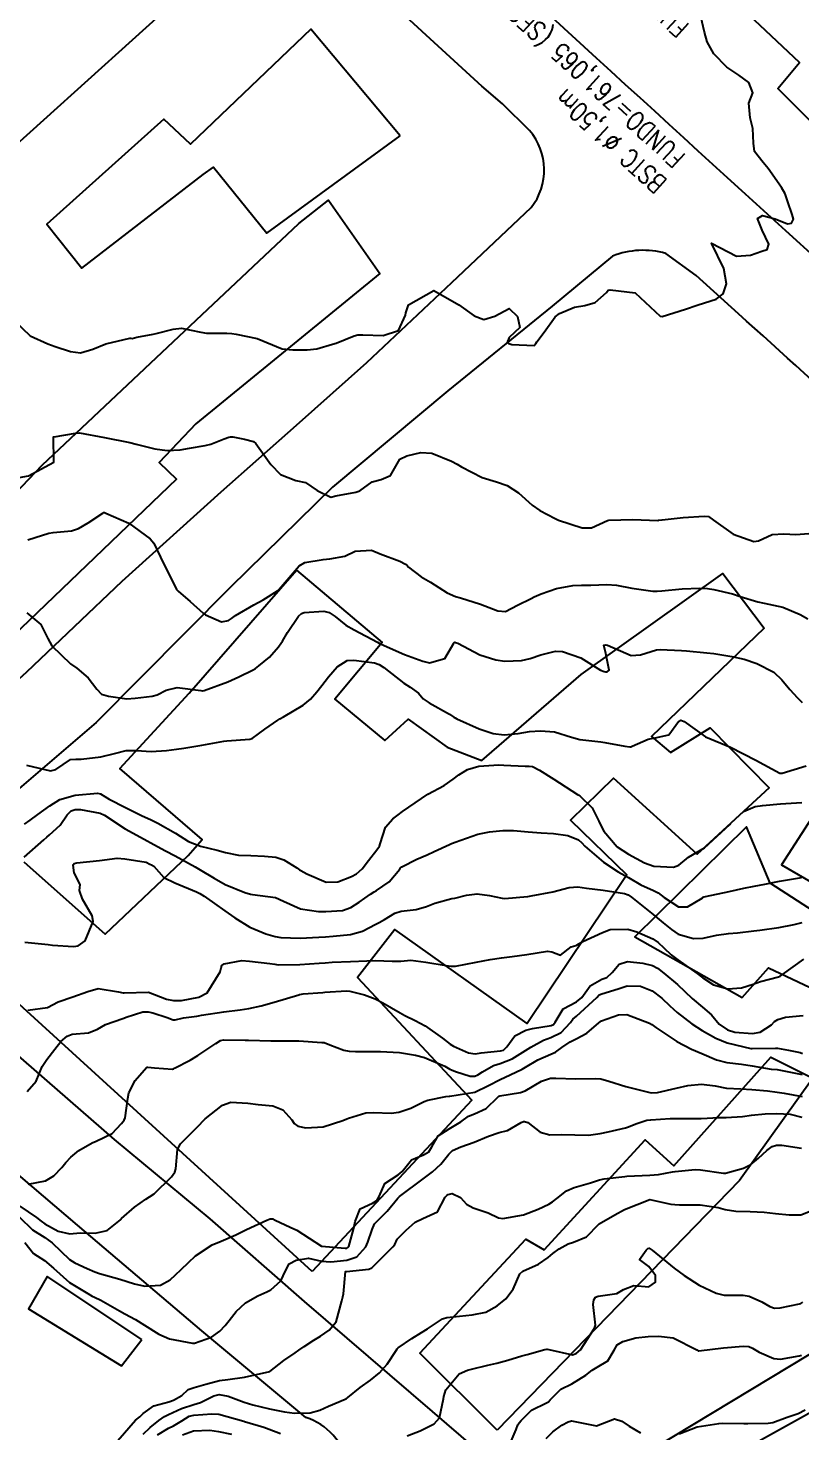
# Model space of a CAD drawing. Header units: metres. Extents: x 307586 to 320046, y 7427249 to 7434250.
# Drawn here: x 318778.6 to 318840, y 7429767.6 to 7429879.1 of the extents above; entities that cross this region are included whole.
import ezdxf

# ---------------------------------------------------------------- set-up
doc = ezdxf.new("R2010")
doc.units = ezdxf.units.M
doc.header["$MEASUREMENT"] = 0
for name, color, linetype in [('Curvas de Nivel 1m', 11, 'Continuous'), ('Curvas de Nivel 5m', 15, 'Continuous'), ('Divisa', 42, 'FENCELINE2'), ('Edificações', 30, 'Continuous'), ('TEXTO', 45, 'Continuous'), ('Vias Primárias', 230, 'Continuous')]:
    doc.layers.add(name, color=color, linetype=linetype)
doc.styles.add('ROMANS', font='romans', dxfattribs={"height": 0.2})
doc.linetypes.add('FENCELINE2', pattern='A,0.25,-0.1,[132,ltypeshp.shx,S=0.1,R=0,X=-0.1,Y=0],-0.1,1', length=1.45)

msp = doc.modelspace()

# ---------------------------------------------------------------- linework, layer by layer
at = {"layer": 'Curvas de Nivel 1m', "flags": 128}
for points, elevation in [([(318776.8, 7429856.52), (318778.77, 7429854.63), (318780.16, 7429854), (318780.76, 7429853.78), (318781.96, 7429853.39), (318782.76, 7429853.27), (318783.75, 7429853.58), (318784.77, 7429854), (318786.68, 7429854.44), (318786.77, 7429854.44), (318786.87, 7429854.43), (318787.23, 7429854.53), (318788.53, 7429854.76), (318788.78, 7429854.81), (318790.11, 7429855.17), (318790.78, 7429855.25), (318792.32, 7429854.93), (318792.78, 7429854.84), (318794.39, 7429854.83), (318794.78, 7429854.82), (318795.11, 7429854.77), (318796.78, 7429854.41), (318798.77, 7429853.6), (318799.63, 7429853.52), (318800.77, 7429853.51), (318801.52, 7429853.6), (318802.78, 7429853.96), (318803.07, 7429854.04), (318803.79, 7429854.33), (318804.48, 7429854.63), (318804.79, 7429854.7), (318805.18, 7429854.71), (318806.79, 7429854.65), (318808.01, 7429855.06), (318808.57, 7429856.27), (318808.6, 7429856.47), (318808.81, 7429857.08), (318810.82, 7429858.24), (318812.81, 7429857.08), (318814.02, 7429856.21), (318814.8, 7429855.93), (318815.65, 7429856.19), (318816.81, 7429856.8), (318817.47, 7429856.16), (318817.66, 7429855.3), (318816.79, 7429854.51), (318816.67, 7429854.17), (318816.78, 7429854.03), (318817.02, 7429853.93), (318818.78, 7429853.86), (318818.92, 7429854.01), (318819, 7429854.15), (318819.58, 7429854.93), (318820.46, 7429856.13), (318820.81, 7429856.4), (318822, 7429856.92), (318822.81, 7429857.04), (318823.64, 7429857.27), (318824.54, 7429858.08), (318824.66, 7429858.25), (318824.83, 7429858.28), (318826.82, 7429858.05), (318828.8, 7429856.2), (318828.94, 7429856.17), (318830.81, 7429856.75), (318831.74, 7429857.07), (318832.82, 7429857.4), (318833.25, 7429857.54), (318833.8, 7429857.97), (318834.05, 7429858.76), (318833.85, 7429859.97), (318832.87, 7429861.98), (318834.86, 7429860.96), (318835.97, 7429861.05), (318836.87, 7429861.35), (318837.29, 7429861.5), (318837.41, 7429861.92), (318836.89, 7429863.03), (318836.53, 7429863.94), (318836.91, 7429864.18), (318837.92, 7429863.92), (318838.9, 7429863.53), (318839.23, 7429863.57), (318839.39, 7429863.9), (318839.27, 7429864.27), (318838.92, 7429865.28), (318838.72, 7429865.91), (318838.43, 7429866.42), (318837.37, 7429867.93), (318836.96, 7429868.41), (318836.29, 7429869.27), (318836.21, 7429869.94), (318836.15, 7429871.11), (318835.93, 7429871.95), (318835.84, 7429873.11), (318836.14, 7429873.94), (318835.84, 7429874.76), (318835.04, 7429875.33), (318834.09, 7429875.97), (318833.05, 7429877.03), (318832.52, 7429877.99), (318832.31, 7429878.76), (318832.02, 7429879.99)], 766), ([(318777.88, 7429843.39), (318778.64, 7429843.5), (318780.65, 7429844.6), (318780.63, 7429846.6), (318780.68, 7429846.62), (318782.37, 7429846.9), (318782.69, 7429846.93), (318784.68, 7429846.56), (318786.68, 7429846.15), (318787.17, 7429846.03), (318788.67, 7429845.65), (318789.64, 7429845.52), (318790.67, 7429845.59), (318791.43, 7429845.71), (318792.67, 7429845.91), (318793.1, 7429846.03), (318794.17, 7429846.45), (318794.55, 7429846.57), (318794.68, 7429846.6), (318794.87, 7429846.62), (318795.78, 7429846.42), (318796.49, 7429846.23), (318796.68, 7429846.08), (318797.87, 7429844.4), (318798.65, 7429843.63), (318799.87, 7429843.15), (318800.64, 7429842.99), (318801.55, 7429842.35), (318802.63, 7429841.83), (318803.04, 7429841.93), (318804.63, 7429842.22), (318804.95, 7429842.32), (318805.91, 7429843.03), (318806.65, 7429843.23), (318807.39, 7429843.55), (318807.81, 7429844.28), (318808.11, 7429844.83), (318808.67, 7429845.11), (318809.78, 7429845.36), (318810.67, 7429845.3), (318812.22, 7429844.67), (318812.67, 7429844.44), (318813.02, 7429844.22), (318814.65, 7429843.37), (318815.8, 7429843.03), (318816.64, 7429842.74), (318817.53, 7429842.16), (318818.62, 7429841.19), (318819.24, 7429840.76), (318820.45, 7429840.12), (318820.61, 7429840.05), (318820.73, 7429840), (318822.6, 7429839.39), (318823.33, 7429839.37), (318824.61, 7429839.96), (318824.71, 7429839.98), (318826.61, 7429840.05), (318828.61, 7429839.97), (318828.66, 7429839.98), (318828.94, 7429840.03), (318830.61, 7429840.2), (318832.29, 7429840.31), (318832.62, 7429840.27), (318833.04, 7429839.98), (318834.6, 7429838.88), (318836.22, 7429838.3), (318836.59, 7429838.35), (318837.68, 7429838.84), (318838.6, 7429838.91), (318839.56, 7429838.86), (318840.6, 7429838.94)], 767), ([(318778.58, 7429838.43), (318779.16, 7429838.62), (318780.24, 7429838.95), (318780.59, 7429839), (318782.04, 7429839.14), (318782.59, 7429839.32), (318783.38, 7429839.79), (318784.53, 7429840.56), (318784.58, 7429840.6), (318784.61, 7429840.61), (318784.66, 7429840.6), (318784.78, 7429840.56), (318786.6, 7429839.76), (318788.29, 7429838.51), (318788.58, 7429838.16), (318789.12, 7429837.06), (318789.39, 7429836.5), (318790.24, 7429834.78), (318790.38, 7429834.48), (318790.46, 7429834.41), (318790.53, 7429834.36), (318791.46, 7429833.53), (318792.51, 7429832.6), (318792.59, 7429832.54), (318792.7, 7429832.46), (318793.97, 7429831.91), (318794.51, 7429832.02), (318794.75, 7429832.19), (318795.08, 7429832.42), (318796.52, 7429833.26), (318797.26, 7429833.67), (318798.41, 7429834.39), (318798.49, 7429834.44), (318798.54, 7429834.5), (318800.12, 7429836.37), (318800.57, 7429836.64), (318802.04, 7429836.87), (318802.57, 7429836.91), (318803.76, 7429837.14), (318804.58, 7429837.54), (318805.87, 7429837.6), (318806.57, 7429837.33), (318808.11, 7429836.74), (318808.57, 7429836.5), (318808.69, 7429836.4), (318808.82, 7429836.27), (318809.81, 7429835.5), (318810.55, 7429835.07), (318811.89, 7429834.23), (318812.54, 7429833.93), (318812.94, 7429833.81), (318814.53, 7429833.32), (318815.91, 7429832.79), (318816.52, 7429832.75), (318817.46, 7429833.23), (318818.54, 7429833.77), (318818.79, 7429833.89), (318819.33, 7429834.14), (318820.55, 7429834.56), (318821.86, 7429834.8), (318822.55, 7429834.82), (318823.29, 7429834.84), (318824.55, 7429834.89), (318825.33, 7429834.84), (318826.55, 7429834.6), (318828.22, 7429834.36), (318828.55, 7429834.36), (318828.92, 7429834.39), (318830.55, 7429834.55), (318831.93, 7429834.6), (318832.55, 7429834.56), (318833.05, 7429834.48), (318834.54, 7429834.13), (318835.15, 7429833.94), (318836.54, 7429833.5), (318837.05, 7429833.41), (318838.53, 7429833.09), (318839.91, 7429832.5), (318840.52, 7429832.15)], 768), ([(318778.51, 7429832.63), (318779.6, 7429831.71), (318780.16, 7429830.6), (318780.48, 7429830.01), (318781.96, 7429828.59), (318782.46, 7429828.23), (318783.37, 7429827.48), (318784.06, 7429826.56), (318784.44, 7429826.17), (318784.98, 7429826), (318786.43, 7429825.81), (318787.09, 7429825.86), (318788.44, 7429826.02), (318788.84, 7429826.11), (318789.57, 7429826.49), (318790.45, 7429826.71), (318792.32, 7429826.46), (318792.44, 7429826.43), (318792.47, 7429826.43), (318792.59, 7429826.46), (318794.45, 7429827.14), (318795.34, 7429827.54), (318796.46, 7429828.11), (318796.65, 7429828.22), (318796.92, 7429828.41), (318797.76, 7429829.11), (318798.49, 7429829.94), (318798.67, 7429830.2), (318798.79, 7429830.39), (318799.2, 7429831.08), (318800.06, 7429832.37), (318800.3, 7429832.58), (318800.52, 7429832.67), (318802.09, 7429832.77), (318802.52, 7429832.65), (318802.99, 7429832.33), (318803.84, 7429831.65), (318804.5, 7429831.28), (318806.35, 7429830.29), (318806.49, 7429830.22), (318806.63, 7429830.15), (318808.48, 7429829.33), (318809.94, 7429828.78), (318810.47, 7429828.67), (318811.7, 7429829), (318812.4, 7429830.22), (318812.44, 7429830.27), (318812.49, 7429830.29), (318812.55, 7429830.28), (318812.72, 7429830.22), (318814.48, 7429829.29), (318815.75, 7429828.91), (318816.47, 7429828.78), (318817.79, 7429828.84), (318818.48, 7429829), (318819.32, 7429829.29), (318820.48, 7429829.59), (318821.03, 7429829.57), (318822.48, 7429829.05), (318824.06, 7429828.08), (318824.35, 7429827.96), (318824.46, 7429827.94), (318824.59, 7429827.94), (318824.75, 7429828.07), (318824.48, 7429829.39), (318824.33, 7429830.07), (318824.49, 7429830.1), (318824.62, 7429830.07), (318826.48, 7429829.24), (318827.22, 7429829.3), (318828.49, 7429829.7), (318828.78, 7429829.73), (318830.49, 7429829.64), (318830.88, 7429829.61), (318832.49, 7429829.46), (318833.06, 7429829.4), (318834.48, 7429829.16), (318835.46, 7429828.96), (318836.47, 7429828.62), (318837.81, 7429827.92), (318838.46, 7429827.31), (318839.09, 7429826.54), (318839.69, 7429825.89), (318840.06, 7429825.51)], 769), ([(318778.31, 7429815.84), (318778.77, 7429816.17), (318779.38, 7429816.61), (318780.33, 7429817.3), (318781.13, 7429817.8), (318782.34, 7429818.14), (318784.1, 7429818.32), (318784.34, 7429818.26), (318785.04, 7429817.84), (318786.33, 7429817.16), (318787.67, 7429816.52), (318788.32, 7429816.21), (318788.9, 7429815.92), (318790.3, 7429815.13), (318791.34, 7429814.47), (318792.29, 7429814.09), (318793.62, 7429813.78), (318794.28, 7429813.59), (318795.32, 7429813.39), (318796.28, 7429813.35), (318797.37, 7429813.31), (318798.28, 7429813.23), (318798.92, 7429813.02), (318799.93, 7429812.37), (318800.14, 7429812.23), (318800.27, 7429812.16), (318800.73, 7429811.89), (318802.26, 7429811.23), (318803.2, 7429811.26), (318804.27, 7429811.68), (318804.67, 7429811.91), (318805.13, 7429812.3), (318805.62, 7429812.96), (318806.3, 7429813.8), (318806.5, 7429814.09), (318806.57, 7429814.29), (318806.99, 7429815.61), (318807.56, 7429816.28), (318808, 7429816.6), (318808.33, 7429816.84), (318810.34, 7429818.24), (318811.65, 7429818.93), (318812.36, 7429819.41), (318812.81, 7429819.77), (318813.49, 7429820.2), (318814.38, 7429820.46), (318815.99, 7429820.56), (318816.38, 7429820.54), (318818.07, 7429820.46), (318818.38, 7429820.46), (318818.65, 7429820.42), (318819.21, 7429820.14), (318820.36, 7429819.41), (318822.23, 7429818.21), (318822.34, 7429818.14), (318822.41, 7429818.1), (318823.4, 7429817.15), (318823.93, 7429816.08), (318824.05, 7429815.8), (318824.32, 7429815.3), (318825.37, 7429814.06), (318826.29, 7429813.46), (318827.56, 7429812.77), (318828.28, 7429812.5), (318829.85, 7429812.43), (318830.28, 7429812.6), (318831.05, 7429813.23), (318832.3, 7429813.98), (318834.32, 7429815.83), (318834.38, 7429815.89), (318834.42, 7429815.95), (318835.42, 7429816.85), (318836.34, 7429817.24), (318836.92, 7429817.34), (318838.34, 7429817.47), (318840.03, 7429817.57)], 771), ([(318778.28, 7429813.22), (318779.86, 7429814.61), (318780.08, 7429814.82), (318780.3, 7429814.99), (318781.14, 7429815.76), (318781.71, 7429816.59), (318782.01, 7429816.9), (318782.33, 7429817), (318782.77, 7429817.01), (318784.32, 7429816.72), (318784.66, 7429816.55), (318786.31, 7429815.48), (318788.1, 7429814.51), (318788.29, 7429814.4), (318789.52, 7429813.73), (318790.28, 7429813.34), (318791.88, 7429812.46), (318792.27, 7429812.23), (318793.38, 7429811.56), (318794.26, 7429811.05), (318795.82, 7429810.41), (318796.25, 7429810.28), (318796.41, 7429810.25), (318798.25, 7429810.01), (318798.88, 7429809.74), (318800.23, 7429809.11), (318801.66, 7429808.92), (318802.23, 7429808.9), (318803.57, 7429808.98), (318804.24, 7429809.22), (318804.9, 7429809.65), (318805.8, 7429810.29), (318806.07, 7429810.48), (318806.26, 7429810.58), (318807.27, 7429811.28), (318808.11, 7429812.27), (318808.18, 7429812.37), (318808.28, 7429812.47), (318809.48, 7429813.06), (318810.29, 7429813.42), (318810.85, 7429813.68), (318812.05, 7429814.22), (318812.22, 7429814.3), (318812.3, 7429814.34), (318812.52, 7429814.43), (318814.31, 7429815.04), (318815.25, 7429815.24), (318816.31, 7429815.35), (318817.14, 7429815.34), (318818.31, 7429815.24), (318819.34, 7429815.16), (318820.31, 7429815.11), (318821.46, 7429814.96), (318822.31, 7429814.6), (318822.57, 7429814.36), (318822.8, 7429814.09), (318824.28, 7429812.83), (318825.47, 7429812.06), (318826.27, 7429811.6), (318827.27, 7429811.04), (318828.26, 7429810.58), (318828.64, 7429810.4), (318829.12, 7429810.02), (318830.24, 7429809.29), (318830.97, 7429809.27), (318832.12, 7429809.98), (318832.19, 7429810.04), (318832.25, 7429810.07), (318832.38, 7429810.11), (318834.26, 7429810.51), (318835.43, 7429810.77), (318836.26, 7429810.93), (318837.1, 7429811.09), (318838.27, 7429811.33), (318840.01, 7429811.62)], 772), ([(318778.35, 7429806.48), (318780.2, 7429806.29), (318780.54, 7429806.25), (318782.2, 7429806.12), (318782.58, 7429806.19), (318783.12, 7429806.57), (318783.77, 7429808.11), (318783.7, 7429808.56), (318782.91, 7429809.9), (318782.67, 7429810.57), (318782.73, 7429811.05), (318782.27, 7429811.98), (318782.17, 7429812.58), (318782.21, 7429812.65), (318782.27, 7429812.73), (318782.48, 7429812.78), (318784.28, 7429812.96), (318785.68, 7429813.14), (318786.28, 7429813.09), (318787.97, 7429812.82), (318788.27, 7429812.68), (318788.39, 7429812.62), (318788.59, 7429812.51), (318789.39, 7429811.62), (318790.26, 7429811.18), (318791.98, 7429810.46), (318792.25, 7429810.33), (318792.58, 7429810.13), (318794.23, 7429808.97), (318795.02, 7429808.42), (318796.22, 7429807.68), (318797.47, 7429807.14), (318798.21, 7429806.92), (318798.66, 7429806.84), (318800.21, 7429806.78), (318801.69, 7429806.86), (318802.21, 7429806.9), (318802.82, 7429806.94), (318804.21, 7429807.08), (318805.15, 7429807.36), (318806.22, 7429807.9), (318806.48, 7429808.03), (318806.89, 7429808.28), (318807.73, 7429808.77), (318808.23, 7429808.93), (318809.41, 7429809.08), (318810.24, 7429809.31), (318810.9, 7429809.58), (318812.25, 7429809.94), (318812.48, 7429809.98), (318813.41, 7429810.2), (318814.25, 7429810.31), (318815.24, 7429810.18), (318816.25, 7429809.96), (318816.46, 7429809.95), (318818.25, 7429810.11), (318818.29, 7429810.11), (318818.54, 7429810.15), (318820.26, 7429810.46), (318821.56, 7429810.81), (318822.26, 7429810.87), (318822.93, 7429810.76), (318824.26, 7429810.61), (318825.95, 7429810.35), (318826.25, 7429810.23), (318826.52, 7429810.05), (318828.23, 7429808.66), (318829.02, 7429808.02), (318829.68, 7429807.47), (318830.21, 7429807.12), (318831.43, 7429806.77), (318832.21, 7429806.8), (318833.27, 7429807.02), (318834.21, 7429807.16), (318834.94, 7429807.22), (318836.22, 7429807.38), (318836.7, 7429807.44), (318838.22, 7429807.63), (318839.43, 7429807.89), (318840.07, 7429808.04)], 773), ([(318778.59, 7429801.07), (318780.14, 7429801.29), (318780.99, 7429801.75), (318782.15, 7429802.14), (318783.34, 7429802.56), (318784.16, 7429802.79), (318785.77, 7429802.53), (318786.15, 7429802.46), (318786.22, 7429802.46), (318788.15, 7429802.51), (318789.6, 7429801.94), (318790.15, 7429801.83), (318790.77, 7429801.85), (318792.15, 7429802.12), (318792.83, 7429802.45), (318793.85, 7429804.12), (318793.93, 7429804.43), (318793.99, 7429804.62), (318794.18, 7429804.76), (318795.57, 7429805.03), (318796.18, 7429804.96), (318797.79, 7429804.78), (318798.18, 7429804.72), (318798.47, 7429804.68), (318800.19, 7429804.71), (318801.72, 7429804.81), (318802.19, 7429804.84), (318802.75, 7429804.89), (318804.19, 7429804.95), (318805.51, 7429804.98), (318806.19, 7429805.01), (318807.51, 7429804.96), (318808.19, 7429804.97), (318808.98, 7429805.04), (318810.19, 7429804.9), (318811.8, 7429804.61), (318812.19, 7429804.56), (318812.55, 7429804.58), (318814.19, 7429804.89), (318815.28, 7429805.09), (318816.19, 7429805.22), (318817.03, 7429805.33), (318818.2, 7429805.5), (318819.85, 7429805.77), (318820.2, 7429805.71), (318820.88, 7429805.43), (318821.73, 7429806.1), (318822.09, 7429806.22), (318822.2, 7429806.27), (318822.65, 7429806.53), (318824.21, 7429807.25), (318824.81, 7429807.47), (318826.22, 7429807.5), (318826.95, 7429807.3), (318828.21, 7429806.74), (318828.62, 7429806.44), (318829.07, 7429806.02), (318829.66, 7429805.47), (318830.19, 7429805.08), (318831.74, 7429803.98), (318832.18, 7429803.65), (318833.03, 7429803.1), (318834.17, 7429802.78), (318835.26, 7429802.84), (318836.17, 7429803.13), (318836.75, 7429803.35), (318838.18, 7429803.71), (318838.32, 7429803.77), (318838.5, 7429803.91), (318840.2, 7429805.12)], 774), ([(318778.6, 7429787.25), (318779.97, 7429787.51), (318780.64, 7429787.93), (318781.27, 7429788.59), (318781.6, 7429788.98), (318782, 7429789.41), (318782.64, 7429789.93), (318783.69, 7429790.55), (318784.01, 7429790.68), (318785.27, 7429791.29), (318786.03, 7429792.08), (318786.22, 7429792.34), (318786.3, 7429792.53), (318786.52, 7429794.06), (318786.61, 7429794.52), (318787.1, 7429795.49), (318788, 7429796.51), (318788.05, 7429796.54), (318788.08, 7429796.55), (318788.12, 7429796.55), (318788.63, 7429796.5), (318790.08, 7429796.39), (318790.14, 7429796.42), (318790.23, 7429796.48), (318791.46, 7429797.1), (318792.09, 7429797.48), (318793.5, 7429798.44), (318793.87, 7429798.67), (318794.11, 7429798.72), (318795.83, 7429798.69), (318796.11, 7429798.68), (318797.87, 7429798.63), (318798.11, 7429798.63), (318799.83, 7429798.64), (318800.11, 7429798.64), (318801.93, 7429798.52), (318802.11, 7429798.5), (318802.55, 7429798.33), (318803.67, 7429797.89), (318804.1, 7429797.82), (318804.6, 7429797.8), (318806.1, 7429797.78), (318806.59, 7429797.79), (318808.1, 7429797.72), (318809.36, 7429797.51), (318810.09, 7429797.32), (318811.69, 7429796.63), (318812.08, 7429796.4), (318812.21, 7429796.34), (318812.54, 7429796.21), (318813.7, 7429795.82), (318814.08, 7429795.83), (318814.32, 7429795.94), (318814.68, 7429796.18), (318815.57, 7429796.69), (318816.09, 7429796.85), (318817.05, 7429797.2), (318818.1, 7429797.86), (318818.51, 7429798.14), (318819.54, 7429798.7), (318820.11, 7429798.9), (318820.93, 7429799.3), (318821.66, 7429800.1), (318821.87, 7429800.36), (318822.14, 7429800.59), (318823.75, 7429802.08), (318823.95, 7429802.28), (318824.16, 7429802.38), (318825.45, 7429802.77), (318826.17, 7429803.02), (318827.22, 7429802.99), (318828.16, 7429802.6), (318828.93, 7429802.02), (318829.55, 7429801.41), (318830.14, 7429800.9), (318831.31, 7429799.99), (318832.13, 7429799.46), (318833.22, 7429798.86), (318834.11, 7429798.48), (318836, 7429798.03), (318836.1, 7429798.03), (318837.96, 7429798.05), (318838.11, 7429798.05), (318838.97, 7429797.9), (318839.92, 7429797.7), (318840.1, 7429797.64)], 776), ([(318777.95, 7429785.52), (318779.27, 7429784.61), (318779.63, 7429784.31), (318779.93, 7429784.1), (318781, 7429783.51), (318781.92, 7429783.31), (318782.74, 7429783.39), (318783.92, 7429783.37), (318784.89, 7429783.57), (318785.93, 7429784.43), (318785.98, 7429784.48), (318786.02, 7429784.53), (318787.05, 7429785.42), (318787.96, 7429786.07), (318788.23, 7429786.24), (318788.6, 7429786.5), (318789.98, 7429787.84), (318790.24, 7429788.22), (318790.32, 7429788.48), (318790.47, 7429790.01), (318790.7, 7429790.47), (318791.37, 7429791.11), (318792.03, 7429791.79), (318792.67, 7429792.45), (318794.04, 7429793.54), (318794.7, 7429793.77), (318796.05, 7429793.7), (318796.86, 7429793.59), (318798.04, 7429793.47), (318798.83, 7429793.17), (318799.54, 7429792.37), (318799.74, 7429792.08), (318800.03, 7429791.85), (318800.65, 7429791.73), (318802.03, 7429791.82), (318803.58, 7429792.32), (318803.9, 7429792.45), (318804.04, 7429792.49), (318805.43, 7429792.91), (318806.04, 7429792.94), (318807.43, 7429792.89), (318808.04, 7429792.97), (318809, 7429793.3), (318810.06, 7429793.83), (318810.35, 7429793.94), (318811.78, 7429794.22), (318812.03, 7429794.25), (318812.06, 7429794.24), (318812.08, 7429794.24), (318814.07, 7429794.56), (318815.17, 7429795.08), (318816.08, 7429795.57), (318816.49, 7429795.75), (318817.33, 7429796.16), (318817.84, 7429796.4), (318818.09, 7429796.54), (318819.08, 7429797.13), (318820.1, 7429797.58), (318820.47, 7429797.74), (318820.99, 7429798.11), (318821.65, 7429798.56), (318822.11, 7429798.81), (318822.97, 7429799.24), (318823.91, 7429800.07), (318824.13, 7429800.24), (318825.49, 7429800.71), (318826.14, 7429800.74), (318827.95, 7429800.03), (318828.13, 7429799.93), (318828.44, 7429799.71), (318830.11, 7429798.59), (318831.28, 7429797.99), (318832.1, 7429797.63), (318833.26, 7429797.13), (318834.09, 7429796.93), (318835.24, 7429796.78), (318836.09, 7429796.65), (318837.6, 7429796.4), (318838.09, 7429796.35), (318838.48, 7429796.29), (318840.08, 7429795.96)], 777), ([(318777.93, 7429784.64), (318778.95, 7429783.64), (318779.92, 7429783.01), (318780.5, 7429782.59), (318781.9, 7429781.28), (318782.32, 7429781), (318783.28, 7429780.56), (318783.89, 7429780.29), (318784.27, 7429780.17), (318785.88, 7429779.7), (318787.05, 7429779.33), (318787.87, 7429779.16), (318789.12, 7429779.24), (318789.88, 7429779.65), (318790.3, 7429780.06), (318790.75, 7429780.47), (318791.33, 7429781.03), (318791.9, 7429781.57), (318793.22, 7429782.44), (318793.92, 7429782.73), (318795.1, 7429783.24), (318795.93, 7429783.65), (318797.55, 7429784.39), (318797.83, 7429784.49), (318797.93, 7429784.51), (318798.03, 7429784.49), (318798.21, 7429784.39), (318799.4, 7429783.83), (318799.93, 7429783.59), (318801.91, 7429782.34), (318803.78, 7429782.18), (318803.91, 7429782.18), (318804, 7429782.22), (318804.07, 7429782.31), (318804.47, 7429783.77), (318804.57, 7429784.3), (318804.96, 7429785.29), (318805.96, 7429785.76), (318806.29, 7429785.96), (318806.47, 7429786.28), (318806.93, 7429787.32), (318807.98, 7429788), (318808.3, 7429788.27), (318809.05, 7429789.2), (318810, 7429789.58), (318810.42, 7429789.82), (318810.66, 7429790.23), (318811.16, 7429791.09), (318812.03, 7429791.65), (318812.96, 7429792.21), (318813.58, 7429792.65), (318814.04, 7429792.83), (318814.97, 7429793.26), (318815.89, 7429794.17), (318815.98, 7429794.25), (318816.06, 7429794.28), (318817.69, 7429794.54), (318818.07, 7429794.68), (318819.38, 7429795.44), (318820.08, 7429795.68), (318820.52, 7429795.68), (318822.08, 7429795.63), (318823.66, 7429795.66), (318824.08, 7429795.62), (318824.71, 7429795.43), (318826.07, 7429795.02), (318827.44, 7429794.67), (318828.07, 7429794.52), (318828.59, 7429794.54), (318830.07, 7429794.89), (318830.98, 7429795.09), (318832.08, 7429795.21), (318833.17, 7429795.06), (318834.07, 7429794.88), (318835.19, 7429794.82), (318836.07, 7429794.78), (318837.31, 7429794.68), (318838.07, 7429794.55), (318838.64, 7429794.47), (318840.07, 7429794.21)], 778), ([(318778.33, 7429782.62), (318779.03, 7429781.74), (318779.9, 7429781.19), (318780.62, 7429780.59), (318781.88, 7429779.44), (318783.35, 7429778.56), (318783.68, 7429778.37), (318783.86, 7429778.27), (318784.37, 7429778.03), (318785.85, 7429777.2), (318786.29, 7429776.96), (318787.13, 7429776.51), (318787.84, 7429776.07), (318788.97, 7429775.34), (318789.82, 7429774.97), (318791.65, 7429774.63), (318791.82, 7429774.63), (318793.16, 7429775.1), (318793.83, 7429775.59), (318794.25, 7429776.02), (318794.57, 7429776.42), (318795.13, 7429777.14), (318795.86, 7429777.82), (318796.84, 7429778.4), (318797.55, 7429778.7), (318797.87, 7429778.87), (318798.68, 7429779.57), (318799.05, 7429780.37), (318799.34, 7429780.92), (318799.9, 7429781.23), (318800.87, 7429781.38), (318801.9, 7429781.15), (318802.65, 7429781.08), (318803.9, 7429781.22), (318804.71, 7429781.49), (318805.43, 7429782.29), (318805.57, 7429782.64), (318805.93, 7429783.66), (318806.12, 7429784.11), (318806.28, 7429784.29), (318807.12, 7429785.11), (318807.96, 7429786.14), (318808.08, 7429786.27), (318809.98, 7429787.67), (318810.3, 7429787.92), (318810.72, 7429788.23), (318811.38, 7429788.84), (318812, 7429789.63), (318812.3, 7429789.92), (318812.97, 7429790.21), (318814.02, 7429790.59), (318815.15, 7429791.06), (318816.02, 7429791.37), (318816.67, 7429791.53), (318817.75, 7429792.15), (318817.95, 7429792.23), (318818.03, 7429792.24), (318818.28, 7429792.15), (318819.27, 7429791.38), (318820.02, 7429791.17), (318820.92, 7429791.21), (318822.02, 7429791.18), (318823.09, 7429791.15), (318824.02, 7429791.27), (318824.67, 7429791.42), (318826.03, 7429791.74), (318826.27, 7429791.81), (318826.85, 7429792.04), (318827.74, 7429792.33), (318828.04, 7429792.37), (318829.59, 7429792.46), (318830.04, 7429792.48), (318831.56, 7429792.46), (318832.04, 7429792.48), (318833.45, 7429792.55), (318834.04, 7429792.56), (318835.34, 7429792.64), (318836.04, 7429792.73), (318837.13, 7429792.84), (318838.05, 7429792.86), (318839.12, 7429792.82), (318840.04, 7429792.58)], 779), ([(318787.73, 7429767.39), (318788.3, 7429767.93), (318788.99, 7429768.49), (318789.42, 7429768.81), (318789.75, 7429768.97), (318790.79, 7429769.44), (318791.76, 7429769.77), (318792.3, 7429769.92), (318793.34, 7429770.44), (318793.77, 7429770.56), (318794.49, 7429770.42), (318795.77, 7429769.93), (318796.44, 7429769.72), (318797.76, 7429769.41), (318798.96, 7429769.17), (318799.75, 7429769.07), (318801.01, 7429769.09), (318801.76, 7429769.3), (318802.46, 7429769.63), (318803.77, 7429770.17), (318803.86, 7429770.22), (318803.98, 7429770.31), (318804.97, 7429771.11), (318805.79, 7429771.68), (318806.51, 7429772.28), (318807.11, 7429772.97), (318807.82, 7429774.04), (318807.91, 7429774.17), (318808, 7429774.26), (318809.08, 7429774.99), (318809.84, 7429775.47), (318810.31, 7429775.76), (318811.02, 7429776.23), (318811.51, 7429776.56), (318811.85, 7429776.66), (318812.35, 7429776.72), (318813.85, 7429776.88), (318814.95, 7429777.09), (318815.86, 7429777.58), (318816.54, 7429778.16), (318817.12, 7429778.91), (318817.64, 7429780.14), (318817.89, 7429780.34), (318819.13, 7429780.89), (318819.91, 7429781.43), (318820.28, 7429781.75), (318820.76, 7429782.11), (318821.49, 7429782.53), (318821.92, 7429782.66), (318822.95, 7429783.07), (318823.91, 7429784.07), (318823.94, 7429784.1), (318825.19, 7429784.82), (318825.95, 7429785.24), (318827.96, 7429786.03), (318829.64, 7429785.68), (318829.96, 7429785.63), (318830.34, 7429785.61), (318831.96, 7429785.62), (318833.39, 7429785.39), (318833.96, 7429785.24), (318834.79, 7429785.11), (318835.95, 7429785.08), (318837.06, 7429785.02), (318837.95, 7429784.92), (318839.04, 7429784.81), (318839.95, 7429784.81), (318840.71, 7429785.12)], 781), ([(318808.71, 7429767.27), (318809.74, 7429767.67), (318810.11, 7429767.86), (318810.84, 7429768.23), (318811.28, 7429768.7), (318811.6, 7429770.22), (318811.61, 7429770.38), (318811.78, 7429770.92), (318812.82, 7429772.2), (318813.5, 7429772.49), (318813.8, 7429772.57), (318815.1, 7429772.88), (318815.81, 7429773.04), (318816.69, 7429773.27), (318817.81, 7429773.61), (318818.23, 7429773.73), (318819.64, 7429774.12), (318819.79, 7429774.16), (318819.82, 7429774.15), (318819.94, 7429774.12), (318821.82, 7429773.7), (318822.11, 7429773.81), (318822.46, 7429774.09), (318823.58, 7429775.82), (318823.65, 7429776.07), (318823.47, 7429777.69), (318823.53, 7429778.08), (318823.67, 7429778.27), (318823.87, 7429778.36), (318825.34, 7429778.58), (318825.88, 7429778.88), (318826.71, 7429779.2), (318827.88, 7429779.09), (318828.42, 7429779.48), (318828.41, 7429780.01), (318827.9, 7429780.72), (318827.14, 7429781.27), (318827.69, 7429782.02), (318827.8, 7429782.14), (318827.92, 7429782.17), (318828.15, 7429782.02), (318829.9, 7429780.58), (318830.69, 7429779.99), (318831.88, 7429779.24), (318833.24, 7429778.59), (318833.87, 7429778.44), (318835.37, 7429778.43), (318835.87, 7429778.37), (318836.86, 7429777.92), (318837.5, 7429777.54), (318837.86, 7429777.42), (318838.31, 7429777.44), (318839.86, 7429777.75), (318839.96, 7429777.78), (318840.13, 7429777.88)], 782), ([(318816.67, 7429766.16), (318817.37, 7429767.77), (318817.48, 7429768.14), (318817.59, 7429768.3), (318817.75, 7429768.49), (318818.58, 7429769.31), (318819.77, 7429769.9), (318819.92, 7429769.97), (318820.05, 7429770.12), (318820.91, 7429770.98), (318821.79, 7429771.41), (318822.9, 7429772.08), (318823.38, 7429772.49), (318823.8, 7429772.72), (318824.64, 7429773.23), (318825.15, 7429774.06), (318825.39, 7429774.49), (318825.83, 7429774.77), (318826.85, 7429775.05), (318827.83, 7429775.15), (318828.67, 7429775.18), (318829.83, 7429775.04), (318831.71, 7429774.09), (318831.82, 7429774.03), (318831.87, 7429774.03), (318833.83, 7429774.25), (318835.37, 7429774.39), (318835.83, 7429774.35), (318836.12, 7429774.22), (318836.66, 7429773.92), (318837.82, 7429773.4), (318838.36, 7429773.35), (318839.82, 7429773.61), (318840.02, 7429773.68)], 783), ([(318830.3, 7429767.43), (318831.74, 7429767.98), (318833.44, 7429768.26), (318833.75, 7429768.27), (318835.43, 7429768.25), (318835.75, 7429768.25), (318837.38, 7429768.27), (318837.75, 7429768.34), (318838.89, 7429768.75), (318839.76, 7429769.03), (318840.3, 7429769.34)], 784), ([(318788.88, 7429767.34), (318789.74, 7429767.88), (318790.14, 7429768.07), (318790.8, 7429768.47), (318791.39, 7429768.82), (318791.75, 7429768.92), (318793.18, 7429769.01), (318793.75, 7429769), (318795.72, 7429768.43), (318795.74, 7429768.43), (318795.79, 7429768.41), (318797.31, 7429767.96), (318797.74, 7429767.81), (318798.65, 7429767.45)], 782), ([(318819.73, 7429767.06), (318820.27, 7429767.58), (318820.98, 7429768.11), (318821.48, 7429768.37), (318821.75, 7429768.45), (318823.74, 7429768.07), (318825.17, 7429768.63), (318825.75, 7429768.43), (318826.33, 7429768.04), (318827.22, 7429767.51)], 784), ([(318790.85, 7429767.35), (318791.73, 7429767.66), (318793.03, 7429767.73), (318793.73, 7429767.61), (318794.76, 7429767.4)], 783)]:
    msp.add_lwpolyline(points, dxfattribs=dict(at, elevation=elevation))
at = {"layer": 'Curvas de Nivel 5m', "flags": 128}
for points, elevation in [([(318778.47, 7429820.53), (318780.37, 7429820.09), (318780.79, 7429820.18), (318781.39, 7429820.59), (318781.98, 7429820.98), (318782.38, 7429821.02), (318782.82, 7429821.02), (318784.38, 7429821.2), (318785.46, 7429821.47), (318786.38, 7429821.71), (318787.2, 7429821.71), (318788.38, 7429821.63), (318789.6, 7429821.71), (318790.39, 7429821.8), (318790.98, 7429821.88), (318792.39, 7429822.13), (318794.14, 7429822.43), (318794.39, 7429822.46), (318796.21, 7429822.6), (318796.4, 7429822.66), (318797.41, 7429823.39), (318798.42, 7429824.1), (318798.6, 7429824.21), (318798.89, 7429824.38), (318800.43, 7429825.31), (318801.02, 7429825.77), (318801.54, 7429826.35), (318801.93, 7429826.87), (318802.46, 7429827.55), (318803.14, 7429828.33), (318803.94, 7429828.85), (318804.47, 7429828.87), (318806.11, 7429828.65), (318806.47, 7429828.53), (318806.84, 7429828.29), (318808.45, 7429827.04), (318808.93, 7429826.74), (318809.61, 7429826.25), (318809.98, 7429825.79), (318810.44, 7429825.48), (318812.06, 7429824.59), (318812.42, 7429824.35), (318812.5, 7429824.3), (318812.64, 7429824.22), (318814.41, 7429823.42), (318815.54, 7429823.05), (318816.4, 7429822.93), (318817.51, 7429823.05), (318818.41, 7429823.2), (318819.29, 7429823.25), (318820.41, 7429823.18), (318821.75, 7429822.76), (318822.4, 7429822.57), (318824.08, 7429822.39), (318824.4, 7429822.34), (318825.98, 7429822.05), (318826.39, 7429821.99), (318826.45, 7429821.99), (318826.57, 7429822.05), (318827.84, 7429822.6), (318828.4, 7429822.71), (318829.47, 7429822.95), (318830.24, 7429824), (318830.42, 7429824.1), (318830.7, 7429824), (318832.4, 7429822.77), (318834.39, 7429821.95), (318836.38, 7429820.92), (318838.29, 7429819.91), (318838.37, 7429819.9), (318838.47, 7429819.91), (318840.38, 7429820.47)], 770), ([(318778.52, 7429794.62), (318779.24, 7429795.44), (318779.73, 7429796.61), (318780.09, 7429797.17), (318780.72, 7429797.97), (318781.21, 7429798.59), (318781.69, 7429799), (318782.11, 7429799.16), (318783.4, 7429799.27), (318784.12, 7429799.56), (318784.74, 7429799.93), (318786.13, 7429800.41), (318786.21, 7429800.45), (318786.38, 7429800.53), (318787.71, 7429800.94), (318788.14, 7429800.95), (318788.5, 7429800.87), (318789.64, 7429800.49), (318790.13, 7429800.3), (318790.29, 7429800.32), (318790.93, 7429800.47), (318792, 7429800.6), (318792.13, 7429800.63), (318792.37, 7429800.69), (318794.14, 7429800.95), (318795.45, 7429801.11), (318796.14, 7429801.22), (318797.11, 7429801.43), (318798.15, 7429801.72), (318800.1, 7429802.3), (318800.15, 7429802.32), (318800.18, 7429802.33), (318800.44, 7429802.36), (318802, 7429802.49), (318802.16, 7429802.5), (318803.88, 7429802.6), (318804.16, 7429802.58), (318805.31, 7429802.3), (318806.15, 7429801.98), (318806.76, 7429801.67), (318808.14, 7429800.86), (318808.52, 7429800.64), (318809.33, 7429800.25), (318810.13, 7429799.82), (318811.5, 7429798.84), (318812.11, 7429798.38), (318812.37, 7429798.22), (318813.58, 7429797.68), (318814.1, 7429797.62), (318814.59, 7429797.69), (318816.1, 7429797.84), (318816.36, 7429797.91), (318816.62, 7429798.16), (318817.24, 7429799.04), (318818.12, 7429799.48), (318818.65, 7429799.61), (318820.13, 7429799.85), (318820.32, 7429799.93), (318820.45, 7429800.12), (318821.08, 7429801.17), (318822.15, 7429801.74), (318822.56, 7429802.09), (318823.23, 7429803.02), (318824.17, 7429803.53), (318824.56, 7429803.68), (318824.97, 7429804.06), (318825.53, 7429804.72), (318826.19, 7429804.94), (318827.41, 7429804.82), (318828.19, 7429804.63), (318828.57, 7429804.41), (318829.09, 7429804.02), (318830.17, 7429803.12), (318831.32, 7429801.99), (318832.15, 7429801.3), (318832.87, 7429800.7), (318833.49, 7429799.96), (318834.13, 7429799.5), (318834.73, 7429799.34), (318836.12, 7429799.23), (318836.73, 7429799.32), (318837.64, 7429799.91), (318837.88, 7429800.17), (318838.14, 7429800.34), (318838.75, 7429800.51), (318840.14, 7429800.65)], 775), ([(318785.73, 7429766.89), (318787.13, 7429768.51), (318787.46, 7429768.79), (318787.75, 7429769.05), (318788.59, 7429769.66), (318789.77, 7429769.98), (318790.15, 7429770.09), (318790.8, 7429770.47), (318791.31, 7429770.94), (318791.78, 7429771.11), (318792.71, 7429771.37), (318793.79, 7429771.67), (318794.46, 7429771.75), (318795.79, 7429771.93), (318797.79, 7429772.38), (318798.92, 7429773.25), (318799.81, 7429773.86), (318800.1, 7429774.06), (318800.52, 7429774.35), (318801.29, 7429774.87), (318801.83, 7429775.19), (318802.51, 7429775.65), (318803.06, 7429776.32), (318803.52, 7429777.98), (318803.6, 7429778.31), (318803.64, 7429778.54), (318803.81, 7429780.31), (318803.89, 7429780.33), (318805.67, 7429780.51), (318805.9, 7429780.6), (318807.57, 7429782.27), (318807.71, 7429782.47), (318807.92, 7429782.89), (318808.61, 7429783.59), (318809.33, 7429784.25), (318809.95, 7429784.54), (318811.12, 7429785.05), (318811.73, 7429786.22), (318811.84, 7429786.35), (318811.96, 7429786.43), (318812.27, 7429786.52), (318812.93, 7429786.21), (318813.42, 7429785.66), (318813.95, 7429785.37), (318815.14, 7429784.99), (318815.95, 7429784.58), (318816.3, 7429784.52), (318817.95, 7429784.83), (318819.1, 7429785.27), (318819.96, 7429785.68), (318820.24, 7429785.84), (318820.58, 7429786.11), (318821.36, 7429786.72), (318821.97, 7429786.99), (318823.25, 7429787.36), (318823.98, 7429787.6), (318824.35, 7429787.69), (318825.98, 7429787.86), (318826.15, 7429787.88), (318827.98, 7429787.97), (318828.65, 7429788.02), (318829.76, 7429788.23), (318829.99, 7429788.26), (318831.56, 7429788.41), (318831.99, 7429788.4), (318833.81, 7429788.13), (318833.99, 7429788.13), (318835.41, 7429788.52), (318836, 7429788.83), (318836.6, 7429789.32), (318837.26, 7429789.92), (318837.69, 7429790.24), (318838.02, 7429790.34), (318838.46, 7429790.34), (318840.02, 7429790.11)], 780)]:
    msp.add_lwpolyline(points, dxfattribs=dict(at, elevation=elevation))
at = {"layer": 'Divisa'}
msp.add_lwpolyline([(318936.74, 7429752.2), (318924.61, 7429771.41), (318893.79, 7429816.08), (318885.48, 7429826.04), (318872.83, 7429839.72), (318838.13, 7429874.27), (318839.85, 7429876.35), (318833.62, 7429882.24), (318831.63, 7429880.14), (318792.24, 7429913.6), (318768.97, 7429933.53), (318759.79, 7429940.28), (318746.8, 7429951.78), (318718.1, 7429978.99), (318695.86, 7429998.18), (318663.16, 7430022.12), (318644.56, 7430035.13), (318629.96, 7430042.88), (318613.12, 7430051.23), (318603.39, 7430066.31), (318589.34, 7430091.98)], dxfattribs=at)
at = {"layer": 'Edificações'}
for points in [[(318745.59, 7429822.95), (318759.54, 7429838.21), (318776.22, 7429855.34), (318769.61, 7429862.74), (318776.29, 7429868.62), (318790.4, 7429881.34), (318796.57, 7429887.8), (318791.36, 7429892.28), (318787.61, 7429888.17), (318779.32, 7429896.02), (318770.87, 7429887.73), (318773.15, 7429885.6), (318771.46, 7429883.77), (318776.09, 7429878.56), (318765.07, 7429868.36), (318765.57, 7429867.17), (318758.45, 7429857.34), (318747.72, 7429846.68), (318745.44, 7429846.29), (318735.45, 7429835.95), (318739.05, 7429832.36), (318736.56, 7429828.3), (318745.59, 7429822.95)], [(318808.14, 7429870.52), (318801.06, 7429878.98), (318791.49, 7429869.86), (318789.37, 7429871.83), (318780.1, 7429863.51), (318782.87, 7429860.01), (318792.51, 7429867.45), (318793.32, 7429868.03), (318797.55, 7429862.78), (318808.14, 7429870.52)], [(318765.62, 7429818.56), (318760.14, 7429823.81), (318779.73, 7429844.35), (318800.11, 7429863.54), (318802.45, 7429865.4), (318806.54, 7429859.57), (318791.93, 7429847.64), (318789.01, 7429844.58), (318790.39, 7429843.24), (318770.88, 7429824.55), (318765.62, 7429818.56)], [(318778.26, 7429812.85), (318784.71, 7429807.1), (318791.31, 7429813.37), (318792.42, 7429814.64), (318785.89, 7429820.26), (318791.38, 7429826.26), (318799.91, 7429836.02), (318806.71, 7429830.28), (318802.95, 7429825.78), (318806.94, 7429822.49), (318808.78, 7429824.19), (318811.87, 7429821.96), (318814.63, 7429820.9), (318822.51, 7429827.73), (318833.76, 7429835.75), (318837.04, 7429831.42), (318828.1, 7429822.81), (318829.62, 7429821.55), (318832.77, 7429823.51), (318837.44, 7429818.72), (318831.72, 7429813.47), (318825.08, 7429819.51), (318821.67, 7429816.16), (318826.14, 7429811.83), (318818.24, 7429800.01), (318807.73, 7429807.49), (318804.76, 7429803.67), (318813.84, 7429793.94), (318801.15, 7429780.32)], [(318852.16, 7429816.35), (318853.74, 7429820.15), (318849.29, 7429822.33), (318847.79, 7429819.25), (318844.24, 7429821.64), (318838.42, 7429812.62), (318844.54, 7429809.07), (318843.13, 7429807.53), (318837.53, 7429811.16), (318835.64, 7429815.64), (318826.79, 7429806.89), (318835.3, 7429802.09), (318837.39, 7429804.44), (318842.1, 7429802.22), (318845.96, 7429805.6), (318848.61, 7429808.73), (318848.74, 7429809.8), (318851.69, 7429812.02), (318850.02, 7429814.11), (318848.57, 7429814.45), (318845.23, 7429816.42), (318847.03, 7429818.51), (318852.16, 7429816.35)], [(318801.15, 7429780.32), (318772.43, 7429806.51)], [(318815.84, 7429767.71), (318809.7, 7429773.84), (318818.12, 7429782.88), (318819.58, 7429782.05), (318827.59, 7429790.78), (318829.88, 7429788.7), (318837.58, 7429797.33), (318840.91, 7429795.67), (318835.09, 7429787.56), (318815.84, 7429767.71)], [(318787.62, 7429774.93), (318780.11, 7429779.92), (318778.62, 7429777.35), (318786.03, 7429772.84), (318787.62, 7429774.93)], [(318851.88, 7429775.34), (318849.81, 7429779.25), (318823.7, 7429763.5), (318825.38, 7429760.6), (318851.88, 7429775.34)]]:
    msp.add_lwpolyline(points, dxfattribs=at)
at = {"layer": 'Vias Primárias', "elevation": 758.33}
for points in [[(318666.34, 7430004.57, -0.449232), (318667.52, 7430004.7, -0.039063), (318673.03, 7430000.89, -0.011211), (318681.96, 7429994.07, -0.025857), (318696.42, 7429982.42), (318705.02, 7429974.71), (318715.81, 7429964.64), (318730.47, 7429951.04), (318739.88, 7429943), (318758.78, 7429925.67), (318773.49, 7429912.19), (318795.19, 7429892.31), (318814.62, 7429874.45)], [(318666.34, 7430004.57, -0.449232), (318667.52, 7430004.7, -0.039063), (318673.03, 7430000.89, -0.011211), (318681.96, 7429994.07, -0.025857), (318696.42, 7429982.42), (318705.02, 7429974.71), (318715.81, 7429964.64), (318730.47, 7429951.04), (318739.88, 7429943), (318758.78, 7429925.67), (318773.49, 7429912.19), (318795.19, 7429892.31), (318814.62, 7429874.45)], [(318721.14, 7429970.37), (318735.75, 7429956.83), (318744.68, 7429948.82), (318763.57, 7429931.51), (318778.74, 7429918), (318800.48, 7429898.08), (318823.72, 7429876.72, 0.00418), (318860.85, 7429843.15, -0.018657), (318871.85, 7429832.62, -0.000549), (318885.4, 7429818.6, -0.047772), (318900.74, 7429799.32, -0.009135), (318910.3, 7429787.11, -0.055681), (318925.46, 7429765.71, -0.060984)], [(318721.14, 7429970.37), (318735.75, 7429956.83), (318744.68, 7429948.82), (318763.57, 7429931.51), (318778.74, 7429918), (318800.48, 7429898.08), (318823.72, 7429876.72, 0.00418), (318860.85, 7429843.15, -0.018657), (318871.85, 7429832.62, -0.000549), (318885.4, 7429818.6, -0.047772), (318900.74, 7429799.32, -0.009135), (318910.3, 7429787.11, -0.055681), (318925.46, 7429765.71, -0.060984)], [(318855.65, 7429837.3, 0.007245), (318835, 7429856.39), (318831.65, 7429859.41), (318829.23, 7429861.17, 0.166482), (318825.02, 7429860.96), (318820.22, 7429857), (318811.92, 7429850.26), (318802.77, 7429842.61), (318794.65, 7429834.65), (318784.01, 7429823.93), (318774.15, 7429815.49), (318770.8, 7429811.89, 0.240769), (318769.15, 7429806.07, 0.241365), (318771.71, 7429802.82), (318776.36, 7429798.69), (318785.43, 7429790.8), (318793.03, 7429784.5), (318800.53, 7429777.95), (318810.7, 7429769.21), (318816.18, 7429764.47)], [(318855.65, 7429837.3, 0.007245), (318835, 7429856.39), (318831.65, 7429859.41), (318829.23, 7429861.17, 0.166482), (318825.02, 7429860.96), (318820.22, 7429857), (318811.92, 7429850.26), (318802.77, 7429842.61), (318794.65, 7429834.65), (318784.01, 7429823.93), (318774.15, 7429815.49), (318770.8, 7429811.89, 0.240769), (318769.15, 7429806.07, 0.241365), (318771.71, 7429802.82), (318776.36, 7429798.69), (318785.43, 7429790.8), (318793.03, 7429784.5), (318800.53, 7429777.95), (318810.7, 7429769.21), (318816.18, 7429764.47)]]:
    msp.add_lwpolyline(points, format="xyb", dxfattribs=at)
at = {"layer": 'Vias Primárias'}
for points in [[(318722.78, 7429839.07), (318729.53, 7429830.21, 0.188698), (318744.61, 7429821.03), (318758.08, 7429815.81, 0.27224), (318765.53, 7429817.03), (318770.47, 7429820.64), (318778.5, 7429827.95), (318786.06, 7429835.15), (318793.94, 7429842.24), (318799.92, 7429847.54), (318805.51, 7429852.52), (318812.25, 7429858.86), (318818.55, 7429864.81, 0.357), (318818.42, 7429870.95), (318816.26, 7429873.06), (318814.62, 7429874.45)], [(318722.78, 7429839.07), (318729.53, 7429830.21, 0.188698), (318744.61, 7429821.03), (318758.08, 7429815.81, 0.27224), (318765.53, 7429817.03), (318770.47, 7429820.64), (318778.5, 7429827.95), (318786.06, 7429835.15), (318793.94, 7429842.24), (318799.92, 7429847.54), (318805.51, 7429852.52), (318812.25, 7429858.86), (318818.55, 7429864.81, 0.357), (318818.42, 7429870.95), (318816.26, 7429873.06), (318814.62, 7429874.45)], [(318712.8, 7429706.76), (318717.29, 7429709.12), (318735.41, 7429718.94), (318744.92, 7429724.74), (318754.63, 7429730.78), (318763.17, 7429735.9), (318774.09, 7429742.59), (318784.91, 7429749.14), (318792.97, 7429753.97), (318800.38, 7429758.88), (318802.22, 7429760.35, 0.599706), (318800.66, 7429768.72), (318792.4, 7429775.61), (318782.53, 7429784.01), (318775.31, 7429790.14), (318766.93, 7429797.49), (318757.93, 7429805.99), (318753.02, 7429809.85), (318753.02, 7429809.85), (318750.27, 7429811.18), (318748.67, 7429811.4, 0.125739), (318745.02, 7429810.72)], [(318712.8, 7429706.76), (318717.29, 7429709.12), (318735.41, 7429718.94), (318744.92, 7429724.74), (318754.63, 7429730.78), (318763.17, 7429735.9), (318774.09, 7429742.59), (318784.91, 7429749.14), (318792.97, 7429753.97), (318800.38, 7429758.88), (318802.22, 7429760.35, 0.599706), (318800.66, 7429768.72), (318792.4, 7429775.61), (318782.53, 7429784.01), (318775.31, 7429790.14), (318766.93, 7429797.49), (318757.93, 7429805.99), (318753.02, 7429809.85), (318753.02, 7429809.85), (318750.27, 7429811.18), (318748.67, 7429811.4, 0.125739), (318745.02, 7429810.72)]]:
    msp.add_lwpolyline(points, format="xyb", dxfattribs=at)

# ---------------------------------------------------------------- texts
at = {"layer": 'TEXTO', "style": 'ROMANS', "width": 0.8}
for s, p in [('FUNDO=760,726 (SEÇÃO MONTANTE)', (318831.2, 7429879.33)), ('FUNDO=761,065 (SEÇÃO MONTANTE)', (318830.89, 7429868.98)), ('BSTC Ø1,50m', (318829.42, 7429866.93))]:
    msp.add_text(s, height=1.5, rotation=137.5578, dxfattribs=at).set_placement(p)

doc.saveas('drawing.dxf')
